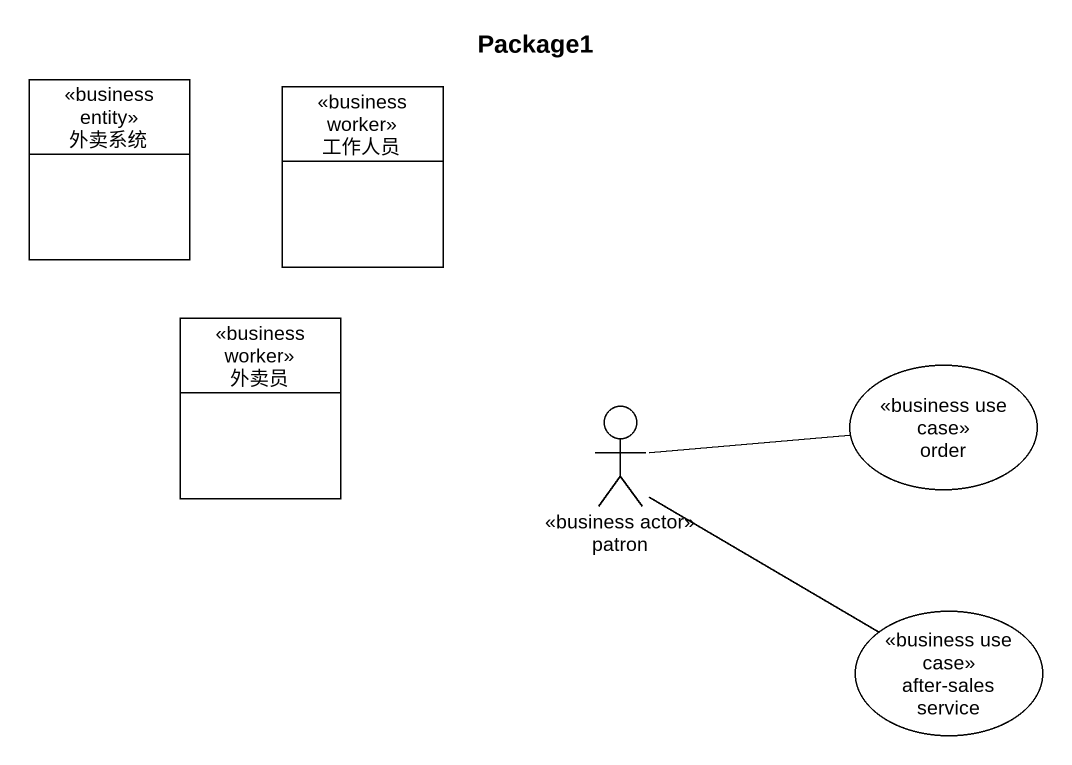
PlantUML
@startuml
title Package1
allowmixing
hide circle
hide empty members
class 外卖系统 <<business entity>>
class 工作人员 <<business worker>>
class 外卖员 <<business worker>>
actor patron <<business actor>>
usecase order <<business use case>>
usecase "after-sales service" as after_sales_service <<business use case>>
patron -right- order
patron -right- after_sales_service
@enduml
